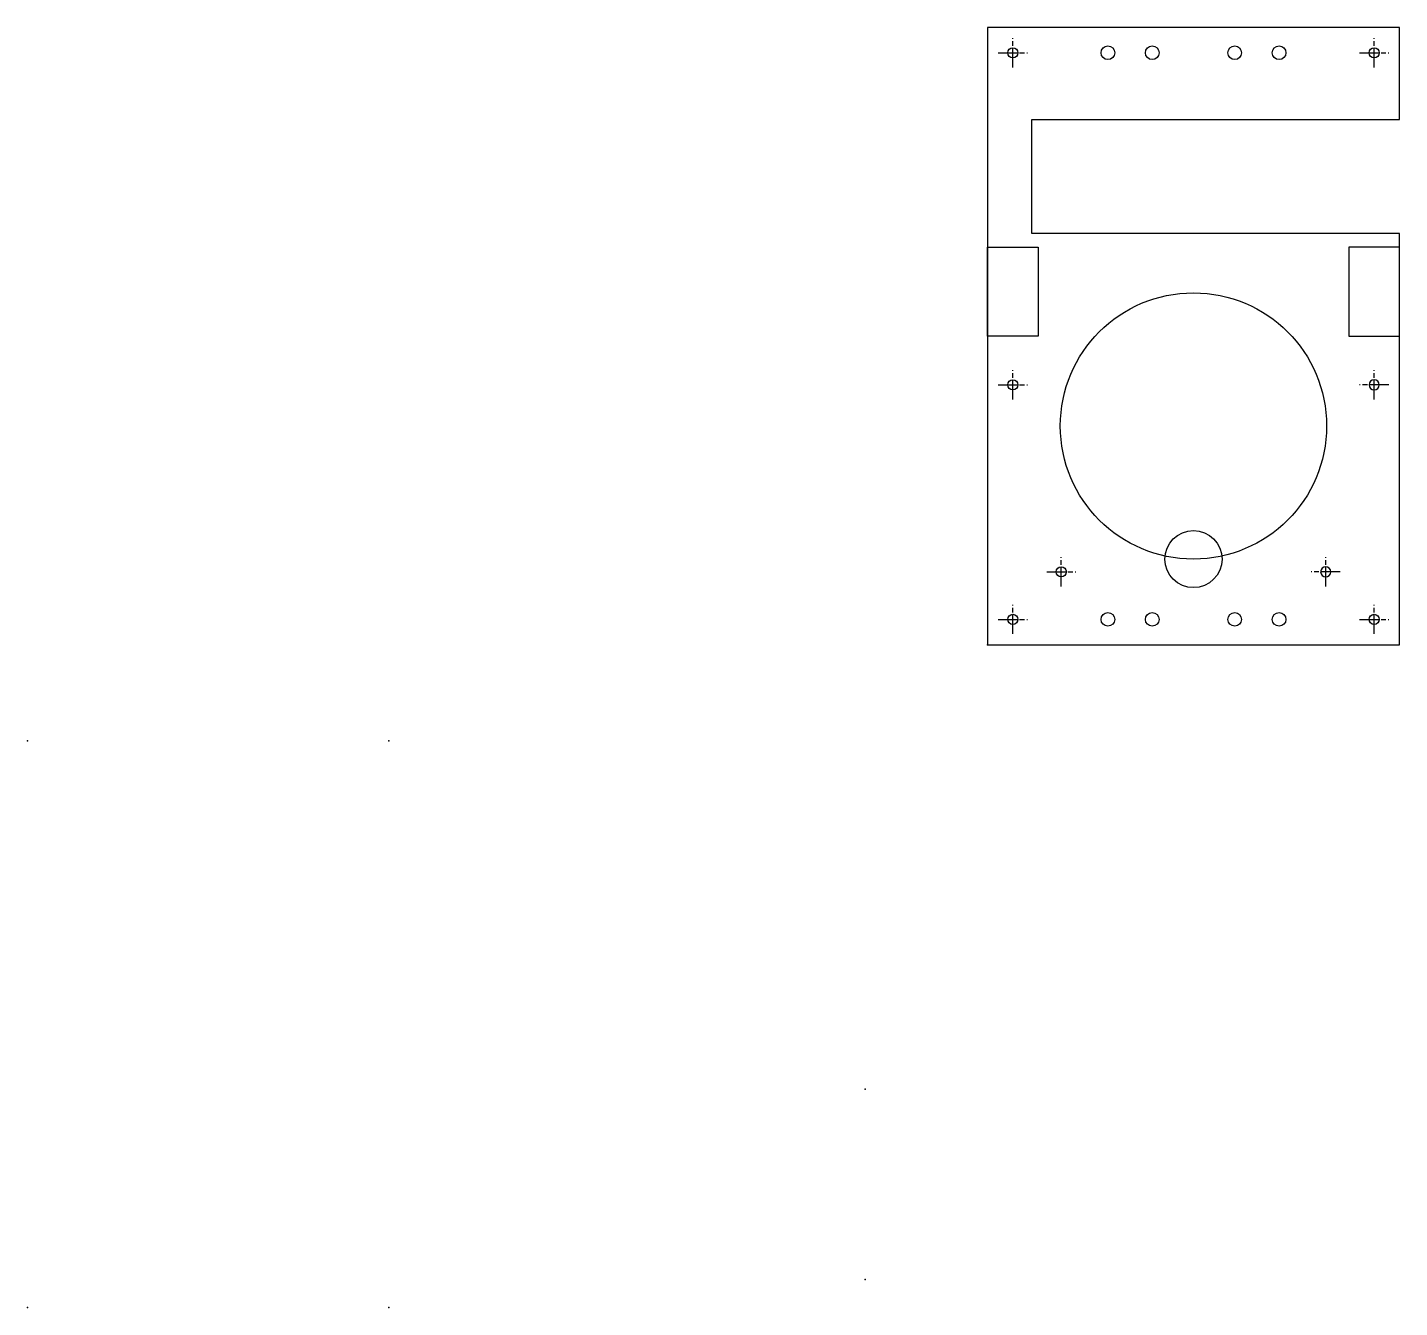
# Model space of a CAD drawing. Extents: x -303 to 697, y -209 to 195.
# Drawn here: x -302.8 to 130, y -209.1 to 194.7 of the extents above; entities outside this region: 2.
import ezdxf

# ---------------------------------------------------------------- set-up
doc = ezdxf.new("R2010")
doc.units = 0
doc.linetypes.add('AM_ISO08W050', pattern=[18, 12, -1.5, 3, -1.5])
doc.linetypes.add('AM_ISO08W050X2', pattern=[9, 6, -0.75, 1.5, -0.75])
doc.layers.get('0').update_dxf_attribs({"linetype": 'CONTINUOUS'})
for name, color, linetype in [('AM_0', 7, 'CONTINUOUS'), ('AM_7', 4, 'AM_ISO08W050'), ('投下機構', 111, 'CONTINUOUS')]:
    doc.layers.add(name, color=color, linetype=linetype)

# ---------------------------------------------------------------- blocks, each defined once
blk = doc.blocks.new('*U4')
at = {"layer": 'AM_0'}
blk.add_circle((8, 186.72), 1.6, dxfattribs=at)
at = {"layer": 'AM_7', "linetype": 'AM_ISO08W050X2'}
for p, q in [((8, 182.12), (8, 191.32)), ((3.4, 186.72), (12.6, 186.72))]:
    blk.add_line(p, q, dxfattribs=at)
blk = doc.blocks.new('*U5')
at = {"layer": 'AM_0'}
blk.add_circle((122, 186.72), 1.6, dxfattribs=at)
at = {"layer": 'AM_7', "linetype": 'AM_ISO08W050X2'}
for p, q in [((122, 182.12), (122, 191.32)), ((117.4, 186.72), (126.6, 186.72))]:
    blk.add_line(p, q, dxfattribs=at)
blk = doc.blocks.new('*U6')
at = {"layer": 'AM_0'}
blk.add_circle((122, 8), 1.6, dxfattribs=at)
at = {"layer": 'AM_7', "linetype": 'AM_ISO08W050X2'}
for p, q in [((122, 3.4), (122, 12.6)), ((117.4, 8), (126.6, 8))]:
    blk.add_line(p, q, dxfattribs=at)
blk = doc.blocks.new('*U7')
at = {"layer": 'AM_0'}
blk.add_circle((8, 8), 1.6, dxfattribs=at)
at = {"layer": 'AM_7', "linetype": 'AM_ISO08W050X2'}
for p, q in [((8, 3.4), (8, 12.6)), ((3.4, 8), (12.6, 8))]:
    blk.add_line(p, q, dxfattribs=at)
blk = doc.blocks.new('*U8')
at = {"layer": 'AM_0'}
blk.add_circle((23.3, 23), 1.6, dxfattribs=at)
at = {"layer": 'AM_7', "linetype": 'AM_ISO08W050X2'}
for p, q in [((23.3, 18.4), (23.3, 27.6)), ((18.7, 23), (27.9, 23))]:
    blk.add_line(p, q, dxfattribs=at)
blk = doc.blocks.new('*U9')
at = {"layer": 'AM_0'}
blk.add_circle((8, 82), 1.6, dxfattribs=at)
at = {"layer": 'AM_7', "linetype": 'AM_ISO08W050X2'}
for p, q in [((8, 77.4), (8, 86.6)), ((3.4, 82), (12.6, 82))]:
    blk.add_line(p, q, dxfattribs=at)
blk = doc.blocks.new('*U10')
at = {"layer": 'AM_0', "extrusion": (0, 0, -1)}
blk.add_circle((-122, 82), 1.6, dxfattribs=at)
at = {"layer": 'AM_7', "linetype": 'AM_ISO08W050X2'}
for p, q in [((122, 77.4), (122, 86.6)), ((126.6, 82), (117.4, 82))]:
    blk.add_line(p, q, dxfattribs=at)
blk = doc.blocks.new('*U11')
at = {"layer": 'AM_0', "extrusion": (0, 0, -1)}
blk.add_circle((-106.7, 23), 1.6, dxfattribs=at)
at = {"layer": 'AM_7', "linetype": 'AM_ISO08W050X2'}
for p, q in [((106.7, 18.4), (106.7, 27.6)), ((111.3, 23), (102.1, 23))]:
    blk.add_line(p, q, dxfattribs=at)

msp = doc.modelspace()

# ---------------------------------------------------------------- linework, layer by layer
for points in [[(130, 165.72), (130, 194.72), (0, 194.72), (0, 0), (130, 0), (130, 129.72)], [(130, 129.72), (14, 129.72), (14, 165.72), (130, 165.72)]]:
    msp.add_lwpolyline(points)
for points in [[(0, 125.36), (16, 125.36), (16, 97.36), (0, 97.36)], [(130, 125.36), (114, 125.36), (114, 97.36), (130, 97.36)]]:
    msp.add_lwpolyline(points, close=True)
for centre, radius in [((38, 186.72), 2.15), ((52, 186.72), 2.15), ((78, 186.72), 2.15), ((92, 186.72), 2.15), ((65, 27), 9), ((38, 8), 2.15), ((52, 8), 2.15), ((78, 8), 2.15), ((92, 8), 2.15)]:
    msp.add_circle(centre, radius)
for p in [(0, 0), (-302.8, -30.37), (-188.8, -30.37), (-38.58, -140.22), (697.01, -140.22), (-38.58, -200.22), (697.01, -200.22), (-302.8, -209.1), (-188.8, -209.1)]:
    msp.add_point(p)
at = {"layer": '投下機構'}
msp.add_circle((65, 69), 42, dxfattribs=at)

# ---------------------------------------------------------------- block references
at = {"layer": 'AM_0'}
for name in ['*U4', '*U5', '*U9', '*U10', '*U8', '*U11', '*U7', '*U6']:
    msp.add_blockref(name, (0, 0), dxfattribs=at)

doc.saveas('drawing.dxf')
